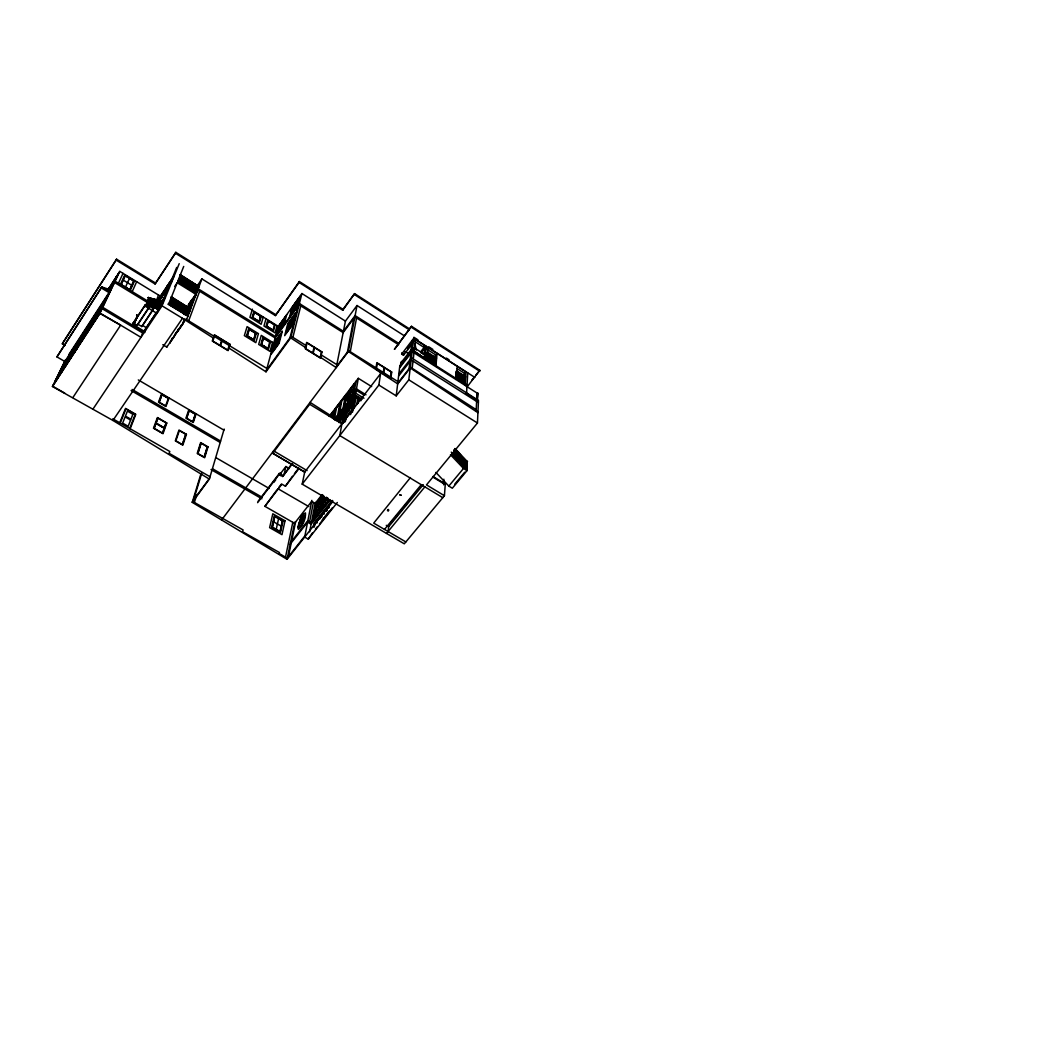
<?xml version="1.0" encoding="UTF-8"?>
<svg xmlns="http://www.w3.org/2000/svg" width="1049" height="1049" viewBox="0 0 1049 1049"><rect width="100%" height="100%" fill="white"/><g stroke="black" fill="none" stroke-linecap="round" stroke-linejoin="round"><path stroke-width="1.5" d="M466.674 387.487L479.813 370.284L411.51 326.305L394.476 349.278L411.51 326.305M304.905 471.08L302.191 484.153L404.285 543.815L444.422 495.718L426.484 484.887L477.452 423.009L478.488 400.443L411.431 357.827M476.469 400.718L476.613 397.741M476.613 401.452L476.167 410.579L477.977 411.719M476.705 399.748L477.033 393.034L466.399 386.268L467.015 385.494L412.296 350.602L399.761 366.167L411.09 351.926M477.479 400.574L477.82 393.152L477.229 392.772L476.875 400.207L466.005 392.942M477.125 399.603L477.82 393.152M467.028 463.592L466.687 469.86L466.359 464.773M454.584 449.418L466.503 462.111L455.345 449.942L454.912 456.485L455.489 449.759L455.122 456.708M466.097 469.506L466.936 461.18L455.017 448.487M435.886 472.43L448.815 486.093L452.329 488.231L467.028 470.621L466.936 461.18L465.992 468.3M464.943 459.816L464.419 466.621M464.628 466.857L465.166 460.039M463.055 465.179L463.592 458.374L463.212 464.982M463.278 465.402L463.802 458.61M461.704 463.724L462.242 456.944M466.582 392.877L467.762 372.867M465.035 383.095L464.681 384.078L465.428 376.539L456.59 370.874L455.777 378.401L456.131 377.417L464.72 383.475M465.087 382.046L456.236 375.765L465.087 382.046L455.895 376.761L456.236 375.765M465.192 380.407L456.354 374.139L465.192 380.407L456 375.122L456.354 374.139M465.297 378.768L456.472 372.5L465.297 378.768L456.118 373.483L456.472 372.5M456.236 371.857L465.087 377.522L465.428 376.539M460.327 462.294L460.891 455.502L460.498 462.084M460.537 462.517L460.891 455.502M426.3 360.371L427.087 359.65L428.136 347.704L465.992 371.975L465.245 384.354L456.079 378.02M458.4 452.853L457.836 459.606L458.256 453.037M458.977 460.826L459.541 454.06L459.134 460.642M459.2 461.049L459.541 454.06M464.196 382.597L464.759 373.496L457.22 368.671M456.263 457.928L456.839 451.188L456.42 457.744M456.485 458.164L456.839 451.188M458.19 452.63L457.626 459.383M453.365 454.728L453.26 456.21L456.787 458.387L456.695 459.868L460.223 462.045L460.131 463.527L466.517 469.008M454.243 450.178L453.771 455.266L454.033 449.955M453.771 455.266L454.099 450.362M456.315 378.676L457.18 366.324M455.725 379.122L456.551 378.151L467.526 385.429M444.081 484.323L444.317 481.163M444.422 495.718L445.287 483.956L433.001 476.495M443.57 480.599L443.36 483.458L432.726 477.007M443.504 483.969L443.858 479.223M443.688 484.822L443.924 481.648M426.877 354.811L435.873 360.554L436.24 359.571L427.245 353.815L426.432 359.06L435.794 364.436L435.427 365.432L436.384 357.958L427.415 352.215M435.886 363.413L426.917 357.053L435.886 363.413L426.537 358.037L426.917 357.053M436.03 361.787L427.074 355.427L436.03 361.787L426.707 356.424L427.074 355.427M427.048 353.198L436.03 358.942L436.384 357.958M434.338 356.922L437.079 353.434L435.951 365.681L426.746 358.666M414.119 351.769L415.548 339.64L426.34 346.563L425.068 358.745L414.355 351.258L413.542 352.241M424.334 355.572L425.265 346.786M424.557 358.509L424.963 354.667L414.08 347.717L413.778 350.261M410.447 477.557L373.719 523.123L405.858 541.927M412.191 368.278L413.031 361.092M413.28 359.007L414.001 352.805M412.296 350.602L413.975 351.966L414.355 351.258M380.708 372.749L378.859 385.062L396.22 395.879L408.808 379.83L413.883 337.253L417.948 339.863M388.078 531.515L388.654 526.729L423.258 484.651M399.761 366.167L410.788 351.743M409.071 368.697L410.946 353.211M412.532 340.046L410.762 352.005M401.833 352.844L401.675 354.09L403.472 355.231L403.642 353.893M396.22 395.879L399.8 365.904M400.81 365.695C399.643 362.849 403.183 361.131 401.308 361.839M401.111 365.301L401.623 361.446M301.915 524.251C302.663 522.048 306.059 515.977 303.318 515.151M301.509 517.826C300.617 519.425 297.024 528.316 300.63 526.375L303.489 514.744C306.557 515.938 302.492 522.979 301.312 525.575M356.922 403.668L357.801 398.45M357.407 403.681L358.207 398.987L360.922 400.757M357.578 403.681L358.338 399.158M354.103 408.467L356.188 396.312L361.525 399.603M352.346 411.129L354.85 396.601L336.401 420.61M352.438 412.323L355.414 395.067L362.089 399.184M335.392 419.679L355.729 393.178L358.299 378.309L371.661 386.609M356.031 381.272L354.182 391.893L356.476 388.904L365.996 394.804M350.615 414.578L352.189 405.53M352.28 404.508L353.185 399.774L348.019 406.501M351.153 412.755L352.516 404.888L346.747 412.388L345.055 421.882M348.53 414.919L349.566 408.992M349.789 407.759L350.576 403.236M352.346 394.031L354.116 384.367M345.37 421.37L347.062 412.244M348.098 406.461L347.18 411.221L352.372 404.481M349.881 397.243L351.559 387.776M343.377 422.944L346.629 408.1L344.151 421.934M347.311 400.666L349.12 390.962M328.455 508.031L328.94 505.277L332.703 500.53M328.612 508.359L329.255 505.185L331.694 502.104M346.236 394.673L343.849 407.812L334.919 419.456M327.524 501.986L328.14 498.931M327.826 501.881L328.035 500.753M326.449 511.073L327 508.031L322.148 514.154L321.492 517.341M342.158 423.167L343.351 417.004M343.456 415.981L344.387 411.221L339.273 417.882M326.541 510.968L327.118 507.821M342.538 422.708L343.679 416.374L338.919 422.563M326.947 509.919L327.445 507.178L321.846 514.246L321.348 517.013M325.111 505.041L326.541 497.213M340.977 419.207L341.817 414.643M324.023 514.154L324.574 511.099M322.266 508.935L324.325 497.751M338.552 420.636L339.037 417.987L344.728 410.579L343.77 415.837L339.011 422.039M324.626 497.646L322.594 508.306L327.59 501.96M338.683 421.055L339.352 417.843M319.302 512.673L321.4 501.461L315.854 508.503L313.717 519.753M320.417 511.269L323.367 495.364M338.473 414.814L340.925 401.623M350.274 351.743L356.555 317.952M321.151 510.339L323.8 496.033M319.853 518.888L320.365 516.121L314.805 523.149L314.018 527.306M221.575 519.989L348.373 351.481L357.014 305.508L404.56 335.942M316.942 523.084L317.506 520.029M319.014 512.764L321.073 502.091M321.204 501.002L322.213 496.02L317.309 502.248L316.365 507.231M316.47 507.021L317.388 502.222M333.674 417.817L335.418 408.638L346.563 394.057L344.085 407.694L335.628 418.721M333.975 417.358L335.654 408.533M313.336 526.48L313.913 523.399L332.022 500.504M314.438 526.257L315.106 523.058L319.919 516.973M316.575 515.846L318.555 505.356M318.844 504.018L319.748 499.232M347.416 352.136L353.801 318.332M331.851 417.148L332.887 412.152M332.074 417.423L333.202 411.536L329.53 416.348M312.51 521.274L316.365 501.868M316.155 508.424L314.044 519.124L319.08 512.738M342.8 310.281L342.997 309.324L299.319 281.525L299.083 282.456L342.8 310.281L354.601 293.615L409.425 328.848M311.855 500.36L304.669 537.062L308.249 539.107L312.484 532.892M309.652 531.83L315.106 503.468L322.069 494.603M309.652 521.655L313.376 502.458M357.014 305.508L345.423 321.112L336.257 367.596L320.745 357.486M200.805 474.305L192.229 502.353L287.059 559.314L294.756 522.205M288.396 556.744L291.255 542.871M291.583 541.336L295.582 521.956M285.512 557.124L292.789 522.323M380.564 373.68L304.695 472.063L272.766 453.286L309.665 404.271L310.084 402.37L342.931 423.403M280.07 531.437L282.365 520.933M315.106 503.468L311.632 501.448L294.52 523.307L264.912 506.339L281.906 484.166L285.42 486.212L292.461 476.272M276.241 529.26L278.575 518.757M284.109 474.463L285.905 466.503L289.367 468.523M272.412 527.083L274.786 516.593M282.902 475.42L279.375 473.348L279.126 474.436L282.666 476.495L291.753 463.842M280.503 475.617L281.171 472.719M264.912 506.339L276.897 489.935M273.238 451.332L272.766 453.286L304.695 472.063M292.881 337.345L300.775 305.888M297.273 306.465L299.83 296.434M290.009 337.739L298.008 306.269M228.931 348.058L266.013 371.818L290.691 337.87L301.928 293.523L345.423 321.112M288.895 323L286.351 332.533L291.583 325.308L293.877 316.09M295.923 308.131L298.204 299.201L293.287 306.033L290.848 315.211M291.583 325.308L293.995 315.867M295.988 308.078L298.322 298.991M296.224 307.921L298.663 298.362L292.999 306.242L290.494 315.854M289.026 328.704L291.386 319.552M293.445 311.566L295.739 302.623M289.458 317.296L292.081 307.2M280.608 334.408L278.077 343.967L272.91 351.1M282.64 326.554L285.158 317.296M282.928 326.357L285.498 316.667L279.913 324.443M283.964 324.915L286.652 314.766M275.638 347.022L277.919 338.46M280.188 329.95L282.614 320.876M275.507 341.489L272.556 351.756L278.3 343.823L280.962 333.766L275.284 341.633M277.29 334.185L280.122 324.285M277.749 333.333L280.188 324.246L285.04 317.506M273.527 349.986L275.939 341.2M266.013 371.818L278.287 326.383L301.928 293.523M276.254 335.614L279.021 325.374M277.067 325.623L275.087 332.913L263.942 326.016L266.013 318.765M269.659 342.118L268.046 348.674L261.411 344.597L263.26 338.08L269.842 342.131M274.392 324.915L273.107 330.265L266.616 326.239L268.124 320.915L274.576 324.928M275.651 314.634L175.812 252.311L175.432 253.229L275.389 315.592L299.319 281.525M263.391 338.263L261.594 344.61L267.915 348.491M268.256 321.086L266.787 326.252L272.976 330.081M263.247 317.034L261.149 324.285L249.924 317.336L252.403 309.167M255.523 333.412L253.674 339.745L247.315 335.837L249.216 329.517M260.545 316.3L259.037 321.453L252.809 317.585L254.356 312.458M192.229 502.353L209.341 479.091L224.158 429.067M193.567 499.98L201.841 472.889M194.38 502.471L196.674 494.931M204.149 457.023L207.269 446.887M197.946 453.443L201.133 443.321M192.806 421.737L195.298 414.171L189.24 410.618L186.696 418.171M182.342 444.435L185.686 434.365M162.503 433.001L164.208 428.189L155.999 423.442L154.255 428.241M164.365 427.743L166.057 422.983M156.17 422.996L157.901 418.263M159.278 402.16L162.057 394.673L168.194 398.279M188.663 320.824L199.638 291.268M190.341 309.114L170.843 297.759L190.066 309.521L190.485 308.904L171.393 296.801M196.556 292.684L177.766 280.935M198.864 286.521L180.284 274.628L179.759 275.546L198.445 287.124L198.864 286.521L180.166 274.943L179.759 275.546M278.287 326.383L201.88 278.89L186.656 319.604L266.918 368.474M195.311 291.727L197.986 284.62M189.253 308.786L186.866 315.146L189.174 308.393M195.153 292.291L197.579 286.01M195.389 292.448L197.658 286.39M192.478 301.037L186.643 314.7M188.4 312.248L192.846 300.381L188.427 306.885M187.614 316.051L188.112 315.264L168.732 303.449L168.246 304.236L187.666 315.919M188.846 312.484L194.76 296.71M198.445 287.124L198.982 286.207M185.201 313.782L187.601 307.436M193.777 291.111L196.058 285.066M185.306 314.149L187.85 307.58M196.294 285.21L193.881 291.465L196.163 285.42M181.228 325.977L181.634 324.875L180.205 326.986M185.621 314.32L188.61 306.714L186.565 312.261L190.262 306.819M194.013 292.592L195.14 289.616L193.606 291.884M182.434 324.207L184.375 319.04M194.576 292.527L196.701 286.875M184.467 319.945L183.064 323.682L177.714 331.51L178.042 330.632M186.827 313.769L190.512 303.961M186.04 306.465L183.732 313.179L186.289 306.623M192.347 290.507L194.773 284.266M185.057 313.992L187.719 307.79M185.03 314.687L186.696 310.307L184.034 314.267M172.233 339.155L179.418 328.14M175.393 334.513L169.754 343.167L170.095 342.289M192.098 290.363L194.537 284.122M171.039 340.899L172.036 338.289M181.897 312.064L184.467 305.508M190.944 289.354L193.003 283.178M182.146 312.222L184.716 305.665M190.8 289.563L193.239 283.322M180.31 311.094L182.893 304.551M189.397 288.409L191.469 282.233M162.805 344.715L166.804 347.101L167.237 345.986M180.559 311.251L183.142 304.695M189.266 288.606L191.718 282.378M178.723 310.124L181.32 303.581M187.863 287.452L189.948 281.276M178.973 310.281L181.569 303.738M187.719 287.662L190.184 281.434M130.181 428.779L135.806 414.329L125.552 408.402L119.756 422.799M177.137 309.167L179.746 302.623M186.316 286.508L188.414 280.332M177.386 309.311L179.995 302.768M186.184 286.705L188.65 280.476M175.55 308.196L178.173 301.653M184.768 285.551L186.879 279.388M175.799 308.34L178.422 301.81M184.637 285.748L187.128 279.532M129.696 428.49L135.229 414.316L125.919 408.94L120.242 423.075M174.108 307.016L176.311 301.102M174.213 307.383L176.56 301.26M185.45 278.785L183.09 284.803L185.319 278.995M172.626 306.413L174.986 300.289M173.964 307.226L176.704 301.05M172.377 306.256L174.737 300.132M173.164 299.175L171.039 305.429L173.544 299.109M171.039 305.429L173.413 299.319M168.561 304.262L177.189 282.732L196.084 294.389L183.444 312.969M177.819 281.145L183.719 266.446M171.577 298.204L169.44 304.459L171.97 298.152M178.199 281.788L180.848 275.939M178.343 281.578L180.467 275.992M169.44 304.459L171.826 298.349M178.448 281.932L180.703 276.136M168.024 288.265L171.105 280.791L167.892 288.462M160.274 306.675L170.043 283.728M176.704 267.429L170.685 282.142L153.574 307.79M161.153 305.364L163.867 298.834M169.505 285.525L171.721 279.362M161.441 305.547L164.168 299.017M170.843 282.942L172.679 278.431M93.007 409.044L162.031 305.836L179.222 263.653M164.837 291.937L167.315 287.492M157.927 309.757L161.022 301.469M163.736 294.677L166.83 287.203M165.69 290.652L167.552 286.115M165.939 290.809L167.932 286.062M165.926 290.888L168.404 284.843M154.505 307.095L153.98 308.354L149.915 305.902L137.773 324.141L141.812 326.567L154.505 307.095L158.543 309.547L156.983 313.363L144.775 305.954L145.313 304.695L149.391 307.16L137.222 325.426L133.171 322.987L145.313 304.695M166.791 289.603L169.256 283.558M159.382 308L161.73 301.509M163.001 300.145L159.527 307.79M156.865 307.501L163.067 293.864M156.471 308.59L159.514 301.063M160.681 298.781L163.919 292.592M156.589 308.944L159.802 301.142M161.323 297.365L163.434 292.291M161.533 297.51L164.759 291.32M163.001 294.808L165.611 290.048M162.634 295.818L165.126 289.747M163.382 294.756L166.463 288.777M163.605 294.887L166.227 288.619M158.832 300.198L155.37 307.921M155.239 308.131L159.684 298.939M157.022 304.04L159.959 296.919M157.376 303.672L160.523 297.667M158.871 300.984L161.376 296.395M159.487 300.106L161.126 296.251M159.081 301.129L162.215 295.136M143.346 331.471L144.185 331.812M156.786 300.342L153.364 308.576L158.53 295.057M156.38 302.23L156.97 302.991L156.38 302.23L173.387 276.739M158.543 309.547L146.388 327.708L144.788 331.563L132.607 324.272L133.171 322.987M154.964 307.291L157.993 301.469M151.751 307.593L154.99 299.87M152.013 307.75L155.278 299.935M148.512 307.213L152.092 298.847L148.656 307.016M148.761 307.37L152.236 299.135M149.391 307.16L149.915 305.902M147.411 306.544L150.44 298.65M137.222 325.426L137.773 324.141M146.414 304.105L149.05 298.047L145.929 305.364M155.475 283.033L116.557 259.169L116.124 260.086L155.068 283.977L175.812 252.311M146.047 305.731L149.194 298.322M137.393 315.618L134.311 323.394L137.537 315.893M134.311 323.394L137.681 315.683M132.213 291.635L136.672 281.696M130.246 290.442L134.508 280.975L124.779 275.035L120.386 284.449M125.474 287.124L129.512 278.326M118.419 283.243L123.035 273.369M100.52 310.792L106.146 298.913L63.753 364.357L57.695 376.814M112.309 285.577L116.78 276.149M113.712 283.414L118.393 273.54M101.687 308.996L113.462 284.135M209.341 479.091L112.912 420.452L52.45 386.504L99.878 313.428L119.783 271.389L161.271 296.723M91.027 326.79L96.521 315.251M108.27 290.389L110.211 286.325M91.748 325.688L97.229 314.162M108.637 290.586L111.784 283.964M102.422 305.377L83.54 335.287M114.026 280.489L109.843 289.314L116.413 276.792L111.732 284.017M95.197 320.64L103.576 303.41L84.628 332.638M96.18 319.119L103.956 302.741L84.484 332.782L76.446 349.527M86.398 333.923L91.932 322.331M92.207 321.702L93.374 319.316M87.106 332.821L92.64 321.243M92.955 320.574L94.122 318.175M74.951 351.821L83.277 334.657L64.264 363.99M76.708 349.12L85.323 331.563M83.986 334.395L85.048 332.192M81.796 341.017L87.369 329.36M82.504 339.928L88.077 328.285M70.217 358.85L76.603 345.986M74.256 352.91L82.202 336.375M61.209 372.736L67.66 359.781M65.707 365.813L71.424 353.959M71.712 353.316L72.919 350.877M66.389 364.75L72.119 352.897M72.447 352.215L73.653 349.776M52.45 386.504L65.471 359.755M56.594 378.519L65.366 360.489M55.964 381.089L64.395 363.859L82.897 335.313M101.307 287.964L109.345 292.815L64.868 361.512L56.948 356.909L101.779 286.993L110.735 289.904L69.011 354.339M56.908 379.646L65.077 362.81M65.143 345.462L62.337 343.823L62.835 342.839L116.557 259.169M56.948 356.909L101.779 286.993L109.817 291.845M302.099 516.514C300.066 518.219 296.592 531.515 301.233 525.483M62.337 343.823L116.124 260.086M107.627 290.311L119.783 271.389M107.523 290.547L109.843 286.954M109.607 288.501L114.21 281.381M109.017 290.599L115.115 281.25L154.347 305.089M109.922 289.603L114.511 282.509L153.81 306.374M63.228 366.612L80.734 339.43M61.786 369.576L65.549 363.78M66.231 362.718L70.008 356.896M70.703 355.834L74.492 349.973M75.187 348.911L79.003 343.023M82.15 338.184L85.992 332.245M86.7 331.169L90.568 325.203M91.263 324.115L95.157 318.109M95.865 317.021L99.773 310.989M55.571 380.092L59.059 374.703M60.344 372.552L64.107 366.744M64.802 365.695L68.578 359.846M69.273 358.784L73.076 352.923M73.771 351.848L77.6 345.947M80.747 341.095L84.602 335.156M85.31 334.067L89.191 328.088M89.886 327L93.794 320.981M94.502 319.893L98.422 313.848M99.078 313.008L102.763 307.344L144.801 332.546M54.876 381.508L58.377 376.119M98.449 314.359L102.12 308.681L142.73 333.005M58.888 375.555L62.665 369.733M63.346 368.671L67.149 362.823M67.844 361.761L71.66 355.873M72.355 354.798L76.184 348.897M79.331 344.033L83.199 338.08M83.907 336.991L87.801 330.999M88.509 329.897L92.417 323.879M93.125 322.777L97.059 316.719M56.121 380.774L52.607 386.176L64.75 393.139M57.42 378.571L74.767 351.861M77.914 346.983L95.682 319.617M96.324 318.817L100.022 313.127L120.294 324.967M72.906 397.532L120.635 325.177L140.933 337.306L142.834 332.743L155.934 313.192M155.068 283.977L175.432 253.229M162.346 302.178L148.132 297.772L162.162 301.286M148.368 298.27L148.499 297.221M132.607 324.272L144.775 305.954M153.469 299.463L150.65 306.924L153.757 299.542M156.249 302.545L173.675 276.949M170.108 282.286L167.643 288.318L169.636 283.505M153.797 308.065L171.459 281.302L170.725 280.857M141.812 326.567L153.115 309.665M154.544 307.449L171.708 281.709M161.598 301.719L164.496 297.247L165.244 297.706L164.378 297.588M163.736 299.044L164.614 297.732M161.992 301.889L162.359 301.338L148.735 297.719M162.477 301.968L164.234 299.345L163.487 298.886M161.782 303.895L159.094 307.895L159.959 308.327L159.042 308.026M161.73 304.026L158.53 309.271L161.585 305.338M174.619 286.561L177.189 282.732M182.002 276.936L179.746 282.745L182.382 276.884M182.251 277.093L180.126 282.692M183.536 277.893L181.543 283.846L183.785 278.037M170.843 297.759L171.262 297.129L190.485 308.904M185.07 278.837L182.841 284.646M193.095 292.186L201.88 278.89M193.908 291.084L196.333 287.505M195.822 292.265L198.169 288.79L275.52 336.637L299.385 303.515L343.416 331.3L355.113 315.592L399.053 343.574M195.337 293.536L197.697 290.062L275.166 337.948L299.07 304.8L343.154 332.612L354.877 316.89L398.607 344.728M184.952 309.245L185.765 308.065M183.732 311.619L186.722 307.226M188.361 304.813L191.915 299.581M196.124 293.327L196.596 292.566M184.073 311.33L186.774 307.357M188.571 304.708L195.783 294.113M183.995 312.536L195.77 295.215M183.509 313.717L194.183 298.021L188.046 313.166M183.955 313.507L187.43 308.34M184.454 313.153L186.932 309.521M184.139 314.503L185.109 313.087M112.912 420.452L182.487 318.293L213.262 338.014M187.64 314.254L189.882 310.976M187.325 315.12L189.554 311.841M175.222 333.857L176.206 332.415M177.504 330.527L178.789 328.639M166.804 347.101L186.132 318.778M302.178 516.606L302.833 515.439M275.389 315.592L299.083 282.456M278.982 328.77L283.846 322.004M292.133 310.491L297.064 303.646M275.874 341.24L280.017 335.51L277.631 344.256L273.645 349.776M274.799 345.462L278.772 339.968M287.688 327.642L292.697 320.706M266.472 370.14L291.098 336.244L305.928 345.449M209.616 478.16L192.518 501.409L243.066 529.929L242.607 531.764L279.414 552.508L279.191 553.557L287.308 558.12L304.892 535.895M342.997 309.324L354.601 293.615M336.414 366.757L348.53 350.654L398.069 381.705M258.159 501.212L279.375 473.348M257.608 502.681L279.126 474.436M273.841 482.33L275.677 479.918M279.336 475.118L285.905 466.503M282.666 476.495L292.487 463.632M329.294 416.269L358.299 378.309M348.268 395.683L353.172 389.284M278.732 487.536L281.289 484.192M334.985 420.085L356.24 390.267L364.423 395.329M294.402 473.742L298.283 468.693M285.42 486.212L299.149 468.339M335.903 420.479L355.414 395.067M337.149 420.452L337.896 419.469M338.932 420.138L343.875 413.699M347.691 408.73L352.674 402.239M339.247 421.528L343.534 415.955M346.013 418.171L351.048 411.654M401.675 354.09L413.765 338.25L474.843 377.404M302.191 484.153L378.859 385.062M407.589 348.793L411.536 343.692M403.472 355.231L412.362 343.757M401.623 362.036L411.588 349.173M399.931 367.386L412.165 351.638L466.962 386.543M399.118 373.654L410.198 359.427M398.843 375.752L411.182 359.912L478.396 402.58M420.544 351.966L424.57 346.799M397.899 383.016L410.329 367.098L476.22 409.674M421.173 353.185L426.34 346.563M422.957 354.339L424.937 351.795M299.28 524.107L304.131 517.931M316.929 504.621L321.65 498.616M290.494 542.7L307.882 520.632L311.409 522.664L329.701 499.521M290.18 544.234L307.58 522.153L311.12 524.185L330.147 500.111M315.159 513.643L319.997 507.506M323.669 502.838L327.668 497.777M287.059 559.314L332.703 501.645M322.305 519.871L329.399 510.915M315.487 529.102L317.493 526.585M319.499 524.054L332.507 507.65M308.249 539.107L337.319 502.484M455.699 379.45L456.551 378.151M462.766 375.988L465.992 371.975M471.827 380.158L473.873 377.64M475.879 375.162L479.813 370.284M477.229 392.772L477.413 393.663M384.498 529.43L421.252 484.69M390.857 522.861L392.89 520.383M395.945 516.672L398.987 512.961M401.02 510.496L410.172 499.363M386.504 533.43L424.858 486.867M466.503 462.111L454.991 448.933M467.526 461.534L466.53 461.665M448.815 486.093L463.501 468.457L467.028 470.621M454.794 484.1L464.707 472.234M464.641 384.799L465.468 383.842M388.169 510.601L388.248 509.447M387.802 510.575L388.72 510.522L388.563 509.63M388.078 510.771L387.383 510.247M148.132 297.772L161.73 301.391M404.717 351.861L409.031 353.395M99.878 313.428L120.635 325.177M273.605 521.812L281.224 526.152M112.794 418.8L169.82 451.49L169.125 453.312L210.036 476.744M212.514 468.746L262.224 497.318M211.019 469.559L261.896 498.786M277.88 488.664L308.839 506.601M155.973 422.996L164.496 427.926M215.819 457.613L269.173 488.467M155.881 423.272L164.405 428.189M132.135 389.454L220.605 441.065M131.073 390.53L220.185 442.468M386.281 525.326L388.654 526.729M138.311 379.935L223.857 430.103M274.274 451.28L307.069 470.595M142.349 325.282L146.388 327.708M442.783 497.672L339.784 435.571L341.908 423.822L309.665 404.271M123.244 280.109L131.741 285.289M162.031 305.836L182.487 318.293M168.286 304.105L187.968 316.09M189.017 308.629L190.184 309.35M170.004 281.932L170.738 282.378M169.872 282.129L170.594 282.587M356.004 397.348L360.541 400.141M169.151 283.217L169.872 283.663M169.02 283.414L169.741 283.859M168.299 284.489L169.02 284.935M168.155 284.699L168.889 285.144M167.447 285.774L168.168 286.22M167.302 285.971L168.037 286.416M172.574 278.077L173.308 278.536M177.714 281.053L196.688 292.789M180.022 283.243L184.06 285.734M186.748 287.387L189.436 289.052M186.696 287.518L189.384 289.17M355.729 393.178L363.937 398.24M170.856 280.647L171.59 281.093M179.877 275.231L198.72 286.718M197.422 286.246L198.563 286.954M321.282 354.982L336.834 364.646M408.808 379.83L477.452 423.009M426.943 354.208L436.187 360.161M414.329 351.507L425.278 358.483M427.087 359.65L436.148 365.419M428.779 346.813L432.844 349.409M446.389 358.102L449.09 359.833M414.329 341.2L425.12 348.111M426.917 349.265L435.859 354.995M427.349 352.805L436.332 358.548M456.276 371.267L465.389 377.129M411.392 327.288L479.773 371.294M354.418 294.559L409.294 329.819M290.691 337.87L305.456 347.507M348.373 351.481L397.781 383.895L410.225 367.963L477.924 412.69M450.467 454.715L463.501 468.457M452.368 453.142L466.556 468.26L466.136 468.916L451.949 453.811M451.267 452.145L466.543 468.431M451.962 453.64L466.136 468.746M414.984 343.731L416.256 350.078M297.693 527.319L298.388 529.443C302.925 525.654 305.888 518.822 305.482 512.882L303.069 514.272L300.67 518.18L297.693 527.319M391.225 372.015L390.412 377.85L383.632 373.601L384.485 367.779L391.225 372.015M391.723 372.041L390.844 378.414L375.857 369.025L376.84 362.692L391.723 372.041M384.026 367.491L383.173 373.313L376.368 369.051L377.26 363.242L384.026 367.491M353.513 399.144L352.608 404.363L346.839 411.864L347.77 406.619L353.513 399.144M354.431 383.75L352.661 393.873L346.983 401.295L348.806 391.12L354.431 383.75M345.147 396.732L343.115 407.917L339.627 412.454L341.699 401.243L345.147 396.732M322.528 495.39L321.505 500.911L316.037 507.847L317.1 502.314L322.528 495.39M339.837 403.681L337.752 414.906L334.277 419.43L336.414 408.166L339.837 403.681M321.951 351.926L320.588 358.22L305.18 348.661L306.649 342.407L321.951 351.926M285.013 520.776L281.997 534.675L269.619 527.634L272.792 513.774L285.013 520.776M321.414 351.887L320.168 357.657L313.205 353.329L314.49 347.586L321.414 351.887M282.535 520.92L280.188 531.62L272.242 527.096L274.668 516.423L282.535 520.92M283.02 520.894L280.568 532.145L271.73 527.123L274.287 515.885L283.02 520.894M314.018 347.285L312.72 353.041L305.718 348.701L307.069 342.971L314.018 347.285M399.8 494.813L401.177 495.259L399.8 494.813M295.661 312.772L292.632 324.679L284.672 335.667L287.793 323.669L295.661 312.772M294.349 315.225L291.819 325.151L285.997 333.189L288.593 323.197L294.349 315.225M282.273 331.327L279.086 343.39L271.232 354.221L274.523 342.066L282.273 331.327M272.53 342.328L270.052 351.415L258.67 344.426L261.267 335.378L272.53 342.328M270.38 342.171L268.452 349.212L260.873 344.557L262.866 337.542L270.38 342.171M275.1 324.967L273.501 330.789L266.079 326.2L267.731 320.391L275.1 324.967M258.434 333.634L255.812 342.669L244.351 335.641L247.092 326.645L258.434 333.634M256.258 333.464L254.212 340.466L246.581 335.785L248.679 328.796L256.258 333.464M261.253 316.365L259.562 322.161L252.088 317.519L253.832 311.75L261.253 316.365M255.707 333.425L253.806 339.928L247.131 335.824L249.085 329.347L255.707 333.425M260.716 316.313L259.169 321.623L252.625 317.572L254.225 312.274L260.716 316.313M207.99 446.874L204.66 457.744L197.212 453.443L200.634 442.599L207.99 446.874M207.453 446.887L204.28 457.207L197.763 453.443L201.002 443.137L207.453 446.887M229.521 344.334L227.699 350.078L220.539 345.724L222.401 339.994L229.521 344.334M230.098 344.374L228.118 350.641L212.252 341.017L214.363 334.788L230.098 344.374M196.019 414.185L193.304 422.445L185.961 418.158L188.754 409.923L196.019 414.185M221.916 339.692L220.041 345.423L212.842 341.056L214.77 335.339L221.916 339.692M195.481 414.171L192.924 421.921L186.512 418.171L189.122 410.447L195.481 414.171M185.87 434.365L182.46 444.619L175.878 440.816L179.353 430.588L185.87 434.365M186.434 434.365L182.841 445.169L175.314 440.816L178.973 430.051L186.434 434.365M166.817 422.996L163.001 433.722L153.482 428.241L157.402 417.541L166.817 422.996M166.253 422.983L162.621 433.185L154.059 428.241L157.783 418.079L166.253 422.983M168.378 398.279L165.598 405.95L159.094 402.147L161.926 394.503L168.378 398.279M168.928 398.292L165.965 406.474L158.53 402.134L161.559 393.978L168.928 398.292M130.614 420.085L128.175 426.274L122.641 423.101L125.106 416.912L130.614 420.085M132.882 414.276L130.928 419.272L125.434 416.112L127.427 411.129L132.882 414.276M133.721 280.896L129.735 289.721L121.199 284.528L125.277 275.743L133.721 280.896M133.918 280.922L129.866 289.904L120.989 284.515L125.159 275.559L133.918 280.922M136.803 314.857L136.672 315.906L136.803 314.857"/></g></svg>
